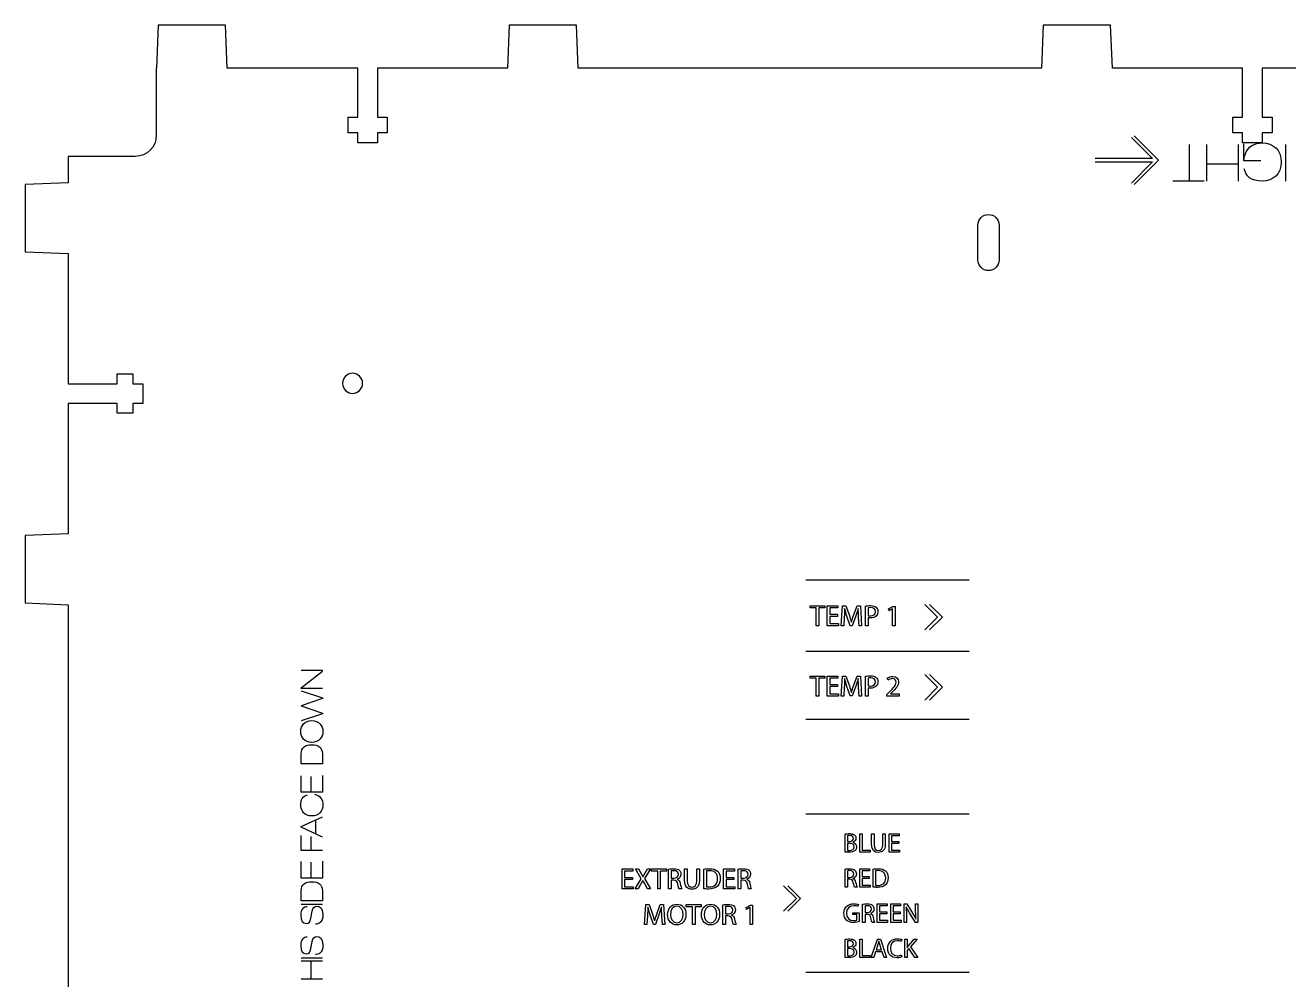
# Model space of a CAD drawing. Header units: millimetres. Extents: x -1219 to 0, y -610 to 0.
# Drawn here: x -754.2 to -573.6, y -275 to -138.6 of the extents above; entities that cross this region are included whole.
import ezdxf

# ---------------------------------------------------------------- set-up
doc = ezdxf.new("R2010")
doc.units = ezdxf.units.MM
doc.layers.get('0').update_dxf_attribs({"linetype": 'CONTINUOUS', "true_color": 0xffffff})

msp = doc.modelspace()

# ---------------------------------------------------------------- linework, layer by layer
at = {"color": 1, "true_color": 0xff0000}
for points in [[(-558.81, -144.69), (-577.4, -144.69), (-577.4, -151.73), (-575.99, -151.73), (-575.99, -153.93), (-577.4, -153.93), (-577.4, -155.38), (-580.21, -155.38), (-580.21, -153.93), (-581.61, -153.93), (-581.61, -151.73), (-580.21, -151.73), (-580.21, -144.69), (-598.83, -144.69), (-599.08, -138.58), (-608.71, -138.58), (-608.96, -144.69), (-675.17, -144.69), (-675.42, -138.58), (-685.05, -138.58), (-685.3, -144.69), (-703.88, -144.69), (-703.88, -151.73), (-702.47, -151.73), (-702.47, -153.93), (-703.88, -153.93), (-703.88, -155.38), (-706.69, -155.38), (-706.69, -153.93), (-708.09, -153.93), (-708.09, -151.73), (-706.69, -151.73), (-706.69, -144.69), (-725.35, -144.69), (-725.6, -138.58), (-735.23, -138.58), (-735.48, -144.69), (-735.49, -144.69), (-735.49, -154.3)], [(-738.5, -157.31), (-748.09, -157.31), (-748.09, -157.58), (-748.09, -161.07), (-754.22, -161.32), (-754.22, -170.95), (-748.11, -171.2), (-748.11, -189.79), (-741.07, -189.79), (-741.07, -188.38), (-738.86, -188.38), (-738.86, -189.79), (-737.42, -189.79), (-737.42, -192.6), (-738.86, -192.6), (-738.86, -194), (-741.07, -194), (-741.07, -192.6), (-748.11, -192.6), (-748.11, -211.24), (-754.22, -211.49), (-754.22, -221.12), (-748.11, -221.37), (-748.11, -278.22)], [(-618.04, -172.13), (-618.04, -167.12)], [(-615.03, -167.12), (-615.03, -172.13), (-615.03, -172.13)], [(-707.44, -188.31), (-707.44, -188.31)]]:
    msp.add_lwpolyline(points, dxfattribs=at)
at = {"color": 5, "true_color": 0x0000ff}
for points in [[(-596.08, -154.61), (-593.08, -157.61), (-601.28, -157.61)], [(-595.71, -154.37), (-592.22, -157.86), (-595.71, -161.35)], [(-587.87, -155.62), (-587.87, -160.8)], [(-585.33, -160.84), (-585.33, -155.62)], [(-580.85, -155.62), (-580.85, -160.84)], [(-577.59, -157.95), (-580.05, -157.95), (-580.05, -155.5)], [(-574.05, -160.84), (-574.05, -155.62)], [(-601.28, -158.11), (-593.08, -158.11), (-596.09, -161.12)], [(-580.85, -158.41), (-585.33, -158.41)], [(-585.69, -160.84), (-590.2, -160.84)], [(-642.65, -217.83), (-619.29, -217.83)], [(-641.17, -221.84), (-642.04, -221.84), (-642.04, -221.52), (-639.92, -221.52), (-639.92, -221.84), (-640.8, -221.84), (-640.8, -224.38), (-641.17, -224.38), (-641.17, -221.84), (-641.17, -221.84)], [(-638.12, -223.04), (-639.23, -223.04), (-639.23, -224.07), (-637.99, -224.07), (-637.99, -224.38), (-639.61, -224.38), (-639.61, -221.52), (-638.06, -221.52), (-638.06, -221.83), (-639.23, -221.83), (-639.23, -222.74), (-638.12, -222.74), (-638.12, -223.04), (-638.12, -223.04)], [(-637.16, -223.16), (-637.24, -224.38), (-637.59, -224.38), (-637.39, -221.52), (-636.92, -221.52), (-636.43, -222.91)], [(-637.1, -221.89), (-637.1, -221.89)], [(-635.83, -222.91), (-635.32, -221.52), (-634.85, -221.52), (-634.67, -224.38), (-635.03, -224.38), (-635.1, -223.13), (-635.1, -223.13)], [(-635.15, -221.89), (-635.16, -221.89)], [(-633.73, -223.24), (-633.73, -224.38), (-634.1, -224.38), (-634.1, -221.56), (-634.1, -221.56)], [(-633.73, -221.82), (-633.73, -222.94), (-633.73, -222.94)], [(-630.26, -221.97), (-630.27, -221.97), (-630.75, -222.23), (-630.82, -221.95), (-630.22, -221.62), (-629.9, -221.62), (-629.9, -224.38), (-630.26, -224.38), (-630.26, -221.97), (-630.26, -221.97)], [(-625.66, -221.32), (-623.84, -223.14), (-625.66, -224.96)], [(-624.96, -221.32), (-623.13, -223.14), (-624.96, -224.96)], [(-635.52, -222.98), (-636.02, -224.37), (-636.3, -224.37), (-636.77, -223)], [(-636.14, -223.87), (-636.13, -223.87)], [(-642.65, -228), (-619.29, -228)], [(-711.75, -233.35), (-714.78, -233.35), (-714.78, -233.24), (-711.75, -230.86), (-711.75, -230.76), (-714.78, -230.76)], [(-641.17, -231.87), (-642.04, -231.87), (-642.04, -231.56), (-639.92, -231.56), (-639.92, -231.87), (-640.8, -231.87), (-640.8, -234.42), (-641.17, -234.42), (-641.17, -231.87), (-641.17, -231.87)], [(-638.12, -233.07), (-639.23, -233.07), (-639.23, -234.11), (-637.99, -234.11), (-637.99, -234.42), (-639.61, -234.42), (-639.61, -231.56), (-638.06, -231.56), (-638.06, -231.87), (-639.23, -231.87), (-639.23, -232.77), (-638.12, -232.77), (-638.12, -233.07), (-638.12, -233.07)], [(-637.16, -233.19), (-637.24, -234.42), (-637.59, -234.42), (-637.39, -231.56), (-636.92, -231.56), (-636.43, -232.94)], [(-637.1, -231.92), (-637.1, -231.92)], [(-635.83, -232.94), (-635.32, -231.56), (-634.85, -231.56), (-634.67, -234.42), (-635.03, -234.42), (-635.1, -233.16), (-635.1, -233.16)], [(-635.15, -231.92), (-635.16, -231.92)], [(-633.73, -233.27), (-633.73, -234.42), (-634.1, -234.42), (-634.1, -231.59), (-634.1, -231.59)], [(-633.73, -231.86), (-633.73, -232.97), (-633.73, -232.97)], [(-630.88, -232.15), (-631, -231.89)], [(-625.66, -231.35), (-623.84, -233.17), (-625.66, -234.99)], [(-624.96, -231.35), (-623.13, -233.17), (-624.96, -234.99)], [(-714.78, -233.66), (-711.75, -234.67), (-711.75, -234.78), (-714.77, -235.82), (-714.77, -235.82), (-711.75, -236.86), (-711.75, -236.97), (-714.78, -237.98)], [(-635.52, -233.01), (-636.02, -234.4), (-636.3, -234.4), (-636.77, -233.04)], [(-636.14, -233.9), (-636.13, -233.9)], [(-630.33, -233.89), (-630.54, -234.1), (-630.54, -234.11), (-629.31, -234.11), (-629.31, -234.42), (-631.07, -234.42), (-631.07, -234.42)], [(-631.07, -234.42), (-631.07, -234.19), (-630.78, -233.9)], [(-642.65, -237.73), (-619.29, -237.73)], [(-714.85, -239.49), (-714.85, -239.49)], [(-714.78, -244.12), (-714.78, -242.64)], [(-711.75, -242.64), (-711.75, -244.12), (-714.78, -244.12), (-714.78, -244.12)], [(-711.75, -245.78), (-711.75, -248.16), (-714.78, -248.16), (-714.78, -245.8)], [(-713.37, -248.16), (-713.37, -245.9)], [(-711.75, -254.57), (-714.78, -253.18), (-714.78, -253.07), (-711.75, -251.68)], [(-712.75, -252.14), (-712.75, -254.12)], [(-642.65, -251.27), (-619.29, -251.27)], [(-711.75, -256.5), (-714.78, -256.5), (-714.78, -254.37)], [(-713.37, -256.5), (-713.37, -254.5)], [(-637.04, -256.72), (-637.04, -254.14), (-637.04, -254.14)], [(-636.7, -254.36), (-636.7, -255.21), (-636.7, -255.21)], [(-634.94, -254.1), (-634.59, -254.1), (-634.59, -256.44), (-633.47, -256.44), (-633.47, -256.72), (-634.94, -256.72), (-634.94, -254.1), (-634.94, -254.1)], [(-633.24, -255.65), (-633.24, -254.1), (-632.9, -254.1), (-632.9, -254.1)], [(-632.9, -254.1), (-632.9, -255.66)], [(-631.65, -255.66), (-631.65, -254.1), (-631.3, -254.1), (-631.3, -255.63)], [(-629.36, -255.49), (-630.38, -255.49), (-630.38, -256.44), (-629.24, -256.44), (-629.24, -256.72), (-630.72, -256.72), (-630.72, -254.1), (-629.3, -254.1), (-629.3, -254.38), (-630.38, -254.38), (-630.38, -255.21), (-629.36, -255.21), (-629.36, -255.49), (-629.36, -255.49)], [(-636.7, -255.21), (-636.4, -255.21)], [(-636.42, -255.47), (-636.7, -255.47), (-636.7, -256.47), (-636.7, -256.47)], [(-635.93, -255.31), (-635.93, -255.32)], [(-711.75, -258.04), (-711.75, -260.43), (-714.78, -260.43), (-714.78, -258.07)], [(-713.37, -260.43), (-713.37, -258.17)], [(-667.44, -260.63), (-668.55, -260.63), (-668.55, -261.67), (-667.31, -261.67), (-667.31, -261.98), (-668.92, -261.98), (-668.92, -259.11), (-667.37, -259.11), (-667.37, -259.43), (-668.55, -259.43), (-668.55, -260.33), (-667.44, -260.33), (-667.44, -260.63), (-667.44, -260.63)], [(-666.27, -261.35), (-666.62, -261.98), (-667.04, -261.98), (-666.17, -260.53), (-667.01, -259.11), (-666.58, -259.11), (-666.2, -259.79)], [(-665.67, -259.79), (-665.28, -259.11), (-664.85, -259.11), (-665.72, -260.51), (-664.83, -261.98), (-665.26, -261.98), (-665.26, -261.98)], [(-663.82, -259.43), (-664.69, -259.43), (-664.69, -259.11), (-662.58, -259.11), (-662.58, -259.43), (-663.45, -259.43), (-663.45, -261.98), (-663.82, -261.98), (-663.82, -259.43), (-663.82, -259.43)], [(-661.54, -260.74), (-661.89, -260.74), (-661.89, -261.98), (-662.26, -261.98), (-662.26, -259.15), (-662.26, -259.15)], [(-661.89, -259.41), (-661.89, -260.46), (-661.89, -260.46)], [(-659.98, -260.8), (-659.98, -259.11), (-659.6, -259.11), (-659.6, -259.11)], [(-659.6, -259.11), (-659.6, -260.81)], [(-658.24, -260.81), (-658.24, -259.11), (-657.87, -259.11), (-657.87, -260.79)], [(-657.22, -261.97), (-657.22, -259.16), (-657.22, -259.16)], [(-656.85, -259.42), (-656.85, -261.69), (-656.85, -261.69)], [(-652.92, -260.63), (-654.03, -260.63), (-654.03, -261.67), (-652.79, -261.67), (-652.79, -261.98), (-654.4, -261.98), (-654.4, -259.11), (-652.85, -259.11), (-652.85, -259.43), (-654.03, -259.43), (-654.03, -260.33), (-652.92, -260.33), (-652.92, -260.63), (-652.92, -260.63)], [(-651.59, -260.74), (-651.94, -260.74), (-651.94, -261.98), (-652.31, -261.98), (-652.31, -259.15), (-652.31, -259.15)], [(-651.94, -259.41), (-651.94, -260.46), (-651.94, -260.46)], [(-636.39, -260.6), (-636.7, -260.6), (-636.7, -261.74), (-637.04, -261.74), (-637.04, -259.15), (-637.04, -259.15)], [(-636.7, -259.39), (-636.7, -260.35), (-636.7, -260.35)], [(-633.59, -260.51), (-634.61, -260.51), (-634.61, -261.46), (-633.47, -261.46), (-633.47, -261.74), (-634.95, -261.74), (-634.95, -259.12), (-633.53, -259.12), (-633.53, -259.4), (-634.61, -259.4), (-634.61, -260.23), (-633.59, -260.23), (-633.59, -260.51), (-633.59, -260.51)], [(-633.03, -261.73), (-633.03, -259.15), (-633.03, -259.15)], [(-632.69, -259.4), (-632.69, -261.48), (-632.69, -261.48)], [(-665.96, -260.78), (-665.96, -260.78)], [(-665.94, -260.27), (-665.93, -260.27)], [(-665.26, -261.98), (-665.63, -261.34)], [(-661.89, -260.46), (-661.51, -260.46)], [(-661.03, -260.6), (-661.03, -260.61)], [(-651.94, -260.46), (-651.56, -260.46)], [(-651.08, -260.6), (-651.08, -260.61)], [(-645.82, -261.52), (-644, -263.34), (-645.82, -265.16)], [(-645.22, -261.52), (-643.39, -263.34), (-645.22, -265.16)], [(-636.7, -260.35), (-636.36, -260.35)], [(-635.92, -260.48), (-635.92, -260.49)], [(-635.33, -261.74), (-635.68, -261.74)], [(-714.78, -263.69), (-714.78, -262.21)], [(-711.75, -262.21), (-711.75, -263.69), (-714.78, -263.69), (-714.78, -263.69)], [(-660.39, -261.98), (-660.78, -261.98)], [(-650.44, -261.98), (-650.82, -261.98)], [(-714.78, -264.14), (-711.75, -264.14)], [(-713.38, -266.16), (-713.21, -265.15)], [(-665.29, -265.85), (-665.37, -267.07), (-665.72, -267.07), (-665.52, -264.21), (-665.05, -264.21), (-664.56, -265.6)], [(-665.23, -264.58), (-665.23, -264.58)], [(-663.96, -265.6), (-663.45, -264.21), (-662.98, -264.21), (-662.8, -267.07), (-663.16, -267.07), (-663.23, -265.82), (-663.23, -265.82)], [(-663.28, -264.58), (-663.29, -264.58)], [(-658.86, -264.53), (-659.73, -264.53), (-659.73, -264.21), (-657.62, -264.21), (-657.62, -264.53), (-658.49, -264.53), (-658.49, -267.07), (-658.86, -267.07), (-658.86, -264.53), (-658.86, -264.53)], [(-653.77, -265.83), (-654.12, -265.83), (-654.12, -267.07), (-654.49, -267.07), (-654.49, -264.25), (-654.49, -264.25)], [(-654.12, -264.51), (-654.12, -265.55), (-654.12, -265.55)], [(-650.62, -264.66), (-650.63, -264.66), (-651.11, -264.92), (-651.18, -264.64), (-650.58, -264.31), (-650.26, -264.31), (-650.26, -267.07), (-650.62, -267.07), (-650.62, -264.66), (-650.62, -264.66)], [(-635.38, -266.43), (-635.38, -265.65), (-635.91, -265.65), (-635.91, -265.38), (-635.04, -265.38), (-635.04, -266.64), (-635.04, -266.64)], [(-635.12, -264.23), (-635.21, -264.5)], [(-633.87, -265.62), (-634.19, -265.62), (-634.19, -266.76), (-634.53, -266.76), (-634.53, -264.17), (-634.53, -264.17)], [(-634.19, -264.4), (-634.19, -265.36), (-634.19, -265.36)], [(-634.19, -265.36), (-633.84, -265.36)], [(-631.08, -265.53), (-632.1, -265.53), (-632.1, -266.47), (-630.96, -266.47), (-630.96, -266.76), (-632.44, -266.76), (-632.44, -264.13), (-631.02, -264.13), (-631.02, -264.42), (-632.1, -264.42), (-632.1, -265.25), (-631.08, -265.25), (-631.08, -265.53), (-631.08, -265.53)], [(-629.16, -265.53), (-630.18, -265.53), (-630.18, -266.47), (-629.04, -266.47), (-629.04, -266.76), (-630.52, -266.76), (-630.52, -264.13), (-629.1, -264.13), (-629.1, -264.42), (-630.18, -264.42), (-630.18, -265.25), (-629.16, -265.25), (-629.16, -265.53), (-629.16, -265.53)], [(-628.6, -266.76), (-628.6, -264.13), (-628.23, -264.13), (-627.39, -265.46)], [(-628.3, -264.55), (-628.31, -264.55)], [(-626.95, -265.23), (-626.95, -264.13), (-626.63, -264.13), (-626.63, -266.76), (-626.98, -266.76), (-627.81, -265.42)], [(-663.65, -265.67), (-664.15, -267.06), (-664.43, -267.06), (-664.9, -265.69)], [(-664.27, -266.56), (-664.26, -266.56)], [(-662.01, -265.65), (-662.01, -265.65)], [(-659.78, -265.61), (-659.78, -265.61)], [(-657.19, -265.65), (-657.19, -265.65)], [(-654.97, -265.61), (-654.97, -265.61)], [(-654.12, -265.55), (-653.74, -265.55)], [(-653.26, -265.7), (-653.26, -265.71)], [(-652.62, -267.07), (-653, -267.07)], [(-633.4, -265.49), (-633.4, -265.51)], [(-632.82, -266.76), (-633.17, -266.76)], [(-628.28, -265.63), (-628.28, -266.76), (-628.6, -266.76), (-628.6, -266.76)], [(-626.93, -266.31), (-626.91, -266.31)], [(-713.38, -270.49), (-713.21, -269.49)], [(-637.04, -271.76), (-637.04, -269.19), (-637.04, -269.19)], [(-636.7, -269.41), (-636.7, -270.26), (-636.7, -270.26)], [(-636.7, -270.26), (-636.4, -270.26)], [(-636.42, -270.51), (-636.7, -270.51), (-636.7, -271.52), (-636.7, -271.52)], [(-635.93, -270.36), (-635.93, -270.37)], [(-634.94, -269.15), (-634.59, -269.15), (-634.59, -271.49), (-633.47, -271.49), (-633.47, -271.77), (-634.94, -271.77), (-634.94, -269.15), (-634.94, -269.15)], [(-632.67, -270.95), (-632.94, -271.77), (-633.29, -271.77), (-632.4, -269.15), (-631.99, -269.15), (-631.1, -271.77), (-631.46, -271.77), (-631.74, -270.95), (-632.67, -270.95), (-632.67, -270.95)], [(-632.34, -269.92), (-632.6, -270.68), (-631.81, -270.68), (-631.81, -270.68)], [(-632.2, -269.45), (-632.21, -269.45)], [(-631.81, -270.68), (-632.07, -269.93)], [(-628.93, -269.22), (-629.02, -269.5)], [(-628.51, -269.15), (-628.18, -269.15), (-628.18, -270.41), (-628.16, -270.41)], [(-627.96, -270.13), (-627.15, -269.15), (-626.73, -269.15), (-627.68, -270.26), (-626.66, -271.77), (-627.06, -271.77), (-627.92, -270.48), (-628.18, -270.77), (-628.18, -271.77), (-628.51, -271.77), (-628.51, -269.15), (-628.51, -269.15)], [(-714.78, -271.84), (-711.75, -271.84)], [(-714.78, -272.28), (-711.75, -272.28)], [(-713.37, -274.87), (-713.37, -272.28)], [(-629.01, -271.42), (-628.94, -271.69), (-628.94, -271.69)], [(-642.65, -273.87), (-619.29, -273.87)], [(-711.75, -274.87), (-714.78, -274.87)]]:
    msp.add_lwpolyline(points, dxfattribs=at)
at = {"color": 1, "true_color": 0xff0000}
for points in [[(-735.49, -154.3), (-735.49, -155.96), (-736.83, -157.31), (-738.5, -157.31)], [(-618.04, -167.12), (-618.04, -166.28), (-617.37, -165.61), (-616.54, -165.61)], [(-616.54, -165.61), (-615.71, -165.61), (-615.03, -166.28), (-615.03, -167.12)], [(-616.54, -173.64), (-617.37, -173.64), (-618.04, -172.96), (-618.04, -172.13)], [(-615.03, -172.13), (-615.03, -172.96), (-615.71, -173.64), (-616.54, -173.64)], [(-707.44, -188.31), (-708.23, -188.31), (-708.87, -188.95), (-708.87, -189.74)], [(-706.01, -189.74), (-706.01, -188.95), (-706.65, -188.31), (-707.44, -188.31)], [(-708.87, -189.74), (-708.87, -190.53), (-708.23, -191.17), (-707.44, -191.17)], [(-707.44, -191.17), (-706.65, -191.17), (-706.01, -190.53), (-706.01, -189.74)]]:
    msp.add_open_spline(points, degree=3, dxfattribs=at)
at = {"color": 5, "true_color": 0x0000ff}
for points in [[(-580.05, -157.95), (-579.97, -157.34), (-579.87, -157.08), (-579.87, -157.08)], [(-579.87, -157.08), (-579.5, -155.87), (-578.49, -155.38), (-577.4, -155.38)], [(-577.4, -155.38), (-575.9, -155.38), (-574.69, -156.38), (-574.69, -158.11)], [(-574.69, -158.11), (-574.69, -159.84), (-575.9, -160.84), (-577.4, -160.84)], [(-577.4, -160.84), (-579.03, -160.84), (-579.78, -160.12), (-579.97, -159.11)], [(-637.1, -221.89), (-637.11, -222.25), (-637.13, -222.72), (-637.16, -223.16)], [(-636.77, -223), (-636.9, -222.6), (-637.02, -222.23), (-637.1, -221.89)], [(-635.16, -221.89), (-635.26, -222.22), (-635.37, -222.58), (-635.52, -222.98)], [(-635.1, -223.13), (-635.12, -222.73), (-635.15, -222.24), (-635.15, -221.89)], [(-634.1, -221.56), (-633.92, -221.53), (-633.69, -221.5), (-633.39, -221.5)], [(-633.38, -221.79), (-633.54, -221.79), (-633.66, -221.81), (-633.73, -221.82)], [(-633.39, -221.5), (-633.02, -221.5), (-632.76, -221.59), (-632.59, -221.74)], [(-632.71, -222.36), (-632.71, -221.98), (-632.98, -221.79), (-633.38, -221.79)], [(-632.59, -221.74), (-632.43, -221.88), (-632.34, -222.08), (-632.34, -222.34)], [(-636.43, -222.91), (-636.31, -223.26), (-636.22, -223.57), (-636.14, -223.87)], [(-636.13, -223.87), (-636.06, -223.58), (-635.95, -223.27), (-635.83, -222.91)], [(-633.73, -222.94), (-633.65, -222.96), (-633.55, -222.97), (-633.42, -222.97)], [(-633.43, -223.26), (-633.54, -223.26), (-633.64, -223.26), (-633.73, -223.24)], [(-632.56, -222.95), (-632.76, -223.16), (-633.07, -223.26), (-633.43, -223.26)], [(-633.42, -222.97), (-632.98, -222.97), (-632.71, -222.75), (-632.71, -222.36)], [(-632.34, -222.34), (-632.34, -222.6), (-632.41, -222.8), (-632.56, -222.95)], [(-637.1, -231.92), (-637.11, -232.28), (-637.13, -232.76), (-637.16, -233.19)], [(-636.77, -233.04), (-636.9, -232.63), (-637.02, -232.26), (-637.1, -231.92)], [(-636.43, -232.94), (-636.31, -233.29), (-636.22, -233.61), (-636.14, -233.9)], [(-636.13, -233.9), (-636.06, -233.61), (-635.95, -233.3), (-635.83, -232.94)], [(-635.16, -231.92), (-635.26, -232.26), (-635.37, -232.62), (-635.52, -233.01)], [(-635.1, -233.16), (-635.12, -232.76), (-635.15, -232.28), (-635.15, -231.92)], [(-634.1, -231.59), (-633.92, -231.56), (-633.69, -231.53), (-633.39, -231.53)], [(-633.38, -231.83), (-633.54, -231.83), (-633.66, -231.84), (-633.73, -231.86)], [(-633.73, -232.97), (-633.65, -232.99), (-633.55, -233), (-633.42, -233)], [(-633.42, -233), (-632.98, -233), (-632.71, -232.78), (-632.71, -232.39)], [(-633.39, -231.53), (-633.02, -231.53), (-632.76, -231.62), (-632.59, -231.77)], [(-632.71, -232.39), (-632.71, -232.01), (-632.98, -231.83), (-633.38, -231.83)], [(-632.59, -231.77), (-632.43, -231.91), (-632.34, -232.12), (-632.34, -232.37)], [(-632.34, -232.37), (-632.34, -232.63), (-632.41, -232.83), (-632.56, -232.98)], [(-631, -231.89), (-630.81, -231.73), (-630.53, -231.61), (-630.22, -231.61)], [(-630.29, -231.92), (-630.54, -231.92), (-630.75, -232.05), (-630.88, -232.15)], [(-630.78, -233.9), (-630.07, -233.23), (-629.75, -232.88), (-629.75, -232.46)], [(-629.38, -232.41), (-629.38, -232.92), (-629.75, -233.33), (-630.33, -233.89)], [(-629.75, -232.46), (-629.75, -232.18), (-629.88, -231.92), (-630.29, -231.92)], [(-630.22, -231.61), (-629.63, -231.61), (-629.38, -232.02), (-629.38, -232.41)], [(-633.43, -233.3), (-633.54, -233.3), (-633.64, -233.29), (-633.73, -233.27)], [(-632.56, -232.98), (-632.76, -233.19), (-633.07, -233.3), (-633.43, -233.3)], [(-714.85, -239.49), (-714.85, -238.63), (-714.27, -237.92), (-713.27, -237.92)], [(-713.27, -237.92), (-712.27, -237.92), (-711.68, -238.63), (-711.68, -239.49)], [(-713.27, -241.06), (-714.27, -241.06), (-714.85, -240.36), (-714.85, -239.49)], [(-711.68, -239.49), (-711.68, -240.36), (-712.27, -241.06), (-713.27, -241.06)], [(-714.78, -242.64), (-714.78, -241.81), (-714.17, -241.38), (-713.27, -241.38)], [(-713.27, -241.38), (-712.36, -241.38), (-711.75, -241.81), (-711.75, -242.64)], [(-714.85, -249.98), (-714.85, -249.27), (-714.56, -248.7), (-713.9, -248.54)], [(-712.9, -248.46), (-712.09, -248.55), (-711.68, -249.28), (-711.68, -249.98)], [(-713.27, -251.56), (-714.27, -251.56), (-714.85, -250.85), (-714.85, -249.98)], [(-711.68, -249.98), (-711.68, -250.85), (-712.27, -251.56), (-713.27, -251.56)], [(-637.04, -254.14), (-636.9, -254.1), (-636.66, -254.08), (-636.42, -254.08)], [(-636.4, -254.34), (-636.56, -254.34), (-636.65, -254.35), (-636.7, -254.36)], [(-636.42, -254.08), (-636.09, -254.08), (-635.87, -254.14), (-635.71, -254.27)], [(-635.83, -254.77), (-635.83, -254.47), (-636.06, -254.34), (-636.4, -254.34)], [(-635.71, -254.27), (-635.57, -254.37), (-635.49, -254.53), (-635.49, -254.73)], [(-635.75, -255.97), (-635.75, -255.62), (-636.05, -255.47), (-636.42, -255.47)], [(-636.42, -256.48), (-636.07, -256.48), (-635.75, -256.35), (-635.75, -255.97)], [(-636.4, -255.21), (-636.04, -255.21), (-635.83, -255.02), (-635.83, -254.77)], [(-635.49, -254.73), (-635.49, -254.99), (-635.66, -255.21), (-635.93, -255.31)], [(-635.93, -255.32), (-635.68, -255.38), (-635.39, -255.59), (-635.39, -255.98)], [(-635.39, -255.98), (-635.39, -256.2), (-635.48, -256.38), (-635.61, -256.5)], [(-632.3, -256.77), (-632.83, -256.77), (-633.24, -256.46), (-633.24, -255.65)], [(-632.9, -255.66), (-632.9, -256.24), (-632.64, -256.49), (-632.29, -256.49)], [(-631.3, -255.63), (-631.3, -256.44), (-631.73, -256.77), (-632.3, -256.77)], [(-632.29, -256.49), (-631.9, -256.49), (-631.65, -256.23), (-631.65, -255.66)], [(-636.52, -256.75), (-636.75, -256.75), (-636.93, -256.73), (-637.04, -256.72)], [(-636.7, -256.47), (-636.63, -256.48), (-636.54, -256.48), (-636.42, -256.48)], [(-635.61, -256.5), (-635.79, -256.67), (-636.09, -256.75), (-636.52, -256.75)], [(-666.2, -259.79), (-666.1, -259.97), (-666.01, -260.12), (-665.94, -260.27)], [(-665.93, -260.27), (-665.84, -260.1), (-665.77, -259.97), (-665.67, -259.79)], [(-662.26, -259.15), (-662.07, -259.12), (-661.8, -259.09), (-661.55, -259.09)], [(-661.52, -259.38), (-661.7, -259.38), (-661.82, -259.4), (-661.89, -259.41)], [(-661.55, -259.09), (-661.15, -259.09), (-660.89, -259.17), (-660.72, -259.33)], [(-660.86, -259.91), (-660.86, -259.54), (-661.13, -259.38), (-661.52, -259.38)], [(-661.51, -260.46), (-661.11, -260.46), (-660.86, -260.24), (-660.86, -259.91)], [(-660.5, -259.87), (-660.5, -260.25), (-660.73, -260.5), (-661.03, -260.6)], [(-660.72, -259.33), (-660.58, -259.45), (-660.5, -259.65), (-660.5, -259.87)], [(-657.22, -259.16), (-657, -259.12), (-656.73, -259.09), (-656.44, -259.09)], [(-656.42, -259.39), (-656.61, -259.39), (-656.76, -259.4), (-656.85, -259.42)], [(-656.44, -259.09), (-655.91, -259.09), (-655.53, -259.22), (-655.28, -259.45)], [(-655.26, -260.49), (-655.26, -259.82), (-655.64, -259.39), (-656.42, -259.39)], [(-655.28, -259.45), (-655.02, -259.68), (-654.87, -260.01), (-654.87, -260.48)], [(-652.31, -259.15), (-652.12, -259.12), (-651.85, -259.09), (-651.6, -259.09)], [(-651.57, -259.38), (-651.75, -259.38), (-651.87, -259.4), (-651.94, -259.41)], [(-651.6, -259.09), (-651.2, -259.09), (-650.94, -259.17), (-650.77, -259.33)], [(-650.91, -259.91), (-650.91, -259.54), (-651.18, -259.38), (-651.57, -259.38)], [(-651.56, -260.46), (-651.16, -260.46), (-650.91, -260.24), (-650.91, -259.91)], [(-650.54, -259.87), (-650.54, -260.25), (-650.78, -260.5), (-651.08, -260.6)], [(-650.77, -259.33), (-650.63, -259.45), (-650.54, -259.65), (-650.54, -259.87)], [(-637.04, -259.15), (-636.87, -259.12), (-636.62, -259.1), (-636.39, -259.1)], [(-636.37, -259.36), (-636.53, -259.36), (-636.65, -259.37), (-636.7, -259.39)], [(-636.39, -259.1), (-636.03, -259.1), (-635.79, -259.17), (-635.63, -259.31)], [(-635.77, -259.85), (-635.77, -259.51), (-636.01, -259.36), (-636.37, -259.36)], [(-636.36, -260.35), (-636, -260.35), (-635.77, -260.15), (-635.77, -259.85)], [(-635.43, -259.81), (-635.43, -260.16), (-635.65, -260.39), (-635.92, -260.48)], [(-635.63, -259.31), (-635.51, -259.43), (-635.43, -259.61), (-635.43, -259.81)], [(-633.03, -259.15), (-632.83, -259.12), (-632.58, -259.1), (-632.31, -259.1)], [(-632.3, -259.37), (-632.47, -259.37), (-632.61, -259.38), (-632.69, -259.4)], [(-632.31, -259.1), (-631.83, -259.1), (-631.48, -259.21), (-631.25, -259.42)], [(-631.23, -260.38), (-631.23, -259.76), (-631.58, -259.37), (-632.3, -259.37)], [(-631.25, -259.42), (-631.01, -259.64), (-630.88, -259.94), (-630.88, -260.37)], [(-714.78, -262.21), (-714.78, -261.37), (-714.17, -260.95), (-713.27, -260.95)], [(-713.27, -260.95), (-712.36, -260.95), (-711.75, -261.37), (-711.75, -262.21)], [(-665.96, -260.78), (-666.04, -260.94), (-666.13, -261.1), (-666.27, -261.35)], [(-665.63, -261.34), (-665.78, -261.1), (-665.87, -260.94), (-665.96, -260.78)], [(-660.96, -261.29), (-661.05, -260.9), (-661.2, -260.75), (-661.54, -260.74)], [(-661.03, -260.61), (-660.81, -260.69), (-660.68, -260.89), (-660.61, -261.19)], [(-660.78, -261.98), (-660.82, -261.89), (-660.89, -261.65), (-660.96, -261.29)], [(-660.61, -261.19), (-660.52, -261.59), (-660.45, -261.87), (-660.39, -261.98)], [(-658.95, -262.02), (-659.53, -262.02), (-659.98, -261.69), (-659.98, -260.8)], [(-659.6, -260.81), (-659.6, -261.45), (-659.32, -261.72), (-658.94, -261.72)], [(-657.87, -260.79), (-657.87, -261.67), (-658.33, -262.02), (-658.95, -262.02)], [(-658.94, -261.72), (-658.52, -261.72), (-658.24, -261.44), (-658.24, -260.81)], [(-656.85, -261.69), (-656.76, -261.7), (-656.63, -261.7), (-656.48, -261.7)], [(-655.28, -261.59), (-655.56, -261.86), (-656, -262), (-656.55, -262)], [(-656.48, -261.7), (-655.69, -261.7), (-655.26, -261.26), (-655.26, -260.49)], [(-654.87, -260.48), (-654.87, -260.94), (-655.02, -261.33), (-655.28, -261.59)], [(-651.01, -261.29), (-651.1, -260.9), (-651.25, -260.75), (-651.59, -260.74)], [(-651.08, -260.61), (-650.86, -260.69), (-650.73, -260.89), (-650.66, -261.19)], [(-650.82, -261.98), (-650.87, -261.89), (-650.94, -261.65), (-651.01, -261.29)], [(-650.66, -261.19), (-650.57, -261.59), (-650.5, -261.87), (-650.44, -261.98)], [(-635.86, -261.11), (-635.93, -260.75), (-636.08, -260.61), (-636.39, -260.6)], [(-635.92, -260.49), (-635.72, -260.56), (-635.6, -260.75), (-635.54, -261.02)], [(-635.68, -261.74), (-635.73, -261.66), (-635.79, -261.44), (-635.86, -261.11)], [(-635.54, -261.02), (-635.45, -261.39), (-635.39, -261.64), (-635.33, -261.74)], [(-632.42, -261.76), (-632.66, -261.76), (-632.86, -261.75), (-633.03, -261.73)], [(-632.69, -261.48), (-632.61, -261.49), (-632.48, -261.49), (-632.35, -261.49)], [(-631.25, -261.39), (-631.5, -261.63), (-631.91, -261.76), (-632.42, -261.76)], [(-632.35, -261.49), (-631.62, -261.49), (-631.23, -261.09), (-631.23, -260.38)], [(-630.88, -260.37), (-630.88, -260.79), (-631.01, -261.14), (-631.25, -261.39)], [(-656.55, -262), (-656.82, -262), (-657.04, -261.99), (-657.22, -261.97)], [(-713.93, -264.53), (-714.4, -264.56), (-714.85, -264.77), (-714.85, -265.78)], [(-713.21, -265.15), (-713.11, -264.68), (-712.91, -264.46), (-712.54, -264.46)], [(-712.54, -264.46), (-712.2, -264.46), (-711.68, -264.62), (-711.68, -265.66)], [(-665.23, -264.58), (-665.24, -264.94), (-665.26, -265.41), (-665.29, -265.85)], [(-664.9, -265.69), (-665.03, -265.29), (-665.14, -264.92), (-665.23, -264.58)], [(-663.29, -264.58), (-663.39, -264.91), (-663.5, -265.27), (-663.65, -265.67)], [(-663.23, -265.82), (-663.25, -265.42), (-663.28, -264.93), (-663.28, -264.58)], [(-662.4, -265.66), (-662.4, -264.75), (-661.84, -264.16), (-661.07, -264.16)], [(-661.09, -264.46), (-661.7, -264.46), (-662.01, -265.03), (-662.01, -265.65)], [(-660.17, -265.63), (-660.17, -265.06), (-660.47, -264.46), (-661.09, -264.46)], [(-661.07, -264.16), (-660.29, -264.16), (-659.78, -264.76), (-659.78, -265.61)], [(-657.58, -265.66), (-657.58, -264.75), (-657.02, -264.16), (-656.26, -264.16)], [(-656.27, -264.46), (-656.88, -264.46), (-657.19, -265.03), (-657.19, -265.65)], [(-655.36, -265.63), (-655.36, -265.06), (-655.65, -264.46), (-656.27, -264.46)], [(-656.26, -264.16), (-655.47, -264.16), (-654.97, -264.76), (-654.97, -265.61)], [(-654.49, -264.25), (-654.3, -264.22), (-654.03, -264.19), (-653.78, -264.19)], [(-653.75, -264.48), (-653.93, -264.48), (-654.05, -264.49), (-654.12, -264.51)], [(-653.78, -264.19), (-653.38, -264.19), (-653.12, -264.27), (-652.95, -264.42)], [(-653.09, -265.01), (-653.09, -264.64), (-653.36, -264.48), (-653.75, -264.48)], [(-653.74, -265.55), (-653.34, -265.55), (-653.09, -265.34), (-653.09, -265.01)], [(-652.72, -264.97), (-652.72, -265.34), (-652.96, -265.59), (-653.26, -265.7)], [(-652.95, -264.42), (-652.81, -264.55), (-652.72, -264.75), (-652.72, -264.97)], [(-637.2, -265.46), (-637.2, -264.68), (-636.66, -264.1), (-635.78, -264.1)], [(-636.83, -266.44), (-637.06, -266.22), (-637.2, -265.87), (-637.2, -265.46)], [(-635.79, -264.39), (-636.42, -264.39), (-636.84, -264.79), (-636.84, -265.44)], [(-636.84, -265.44), (-636.84, -266.11), (-636.44, -266.5), (-635.83, -266.5)], [(-635.21, -264.5), (-635.35, -264.44), (-635.52, -264.39), (-635.79, -264.39)], [(-635.78, -264.1), (-635.47, -264.1), (-635.23, -264.17), (-635.12, -264.23)], [(-634.53, -264.17), (-634.36, -264.14), (-634.11, -264.11), (-633.88, -264.11)], [(-633.85, -264.38), (-634.02, -264.38), (-634.13, -264.39), (-634.19, -264.4)], [(-633.88, -264.11), (-633.52, -264.11), (-633.28, -264.18), (-633.12, -264.33)], [(-633.25, -264.86), (-633.25, -264.53), (-633.5, -264.38), (-633.85, -264.38)], [(-633.84, -265.36), (-633.48, -265.36), (-633.25, -265.16), (-633.25, -264.86)], [(-632.91, -264.83), (-632.91, -265.17), (-633.13, -265.4), (-633.4, -265.49)], [(-633.12, -264.33), (-632.99, -264.44), (-632.91, -264.62), (-632.91, -264.83)], [(-628.31, -264.55), (-628.29, -264.88), (-628.28, -265.2), (-628.28, -265.63)], [(-627.81, -265.42), (-627.99, -265.13), (-628.17, -264.83), (-628.3, -264.55)], [(-627.39, -265.46), (-627.2, -265.77), (-627.05, -266.04), (-626.93, -266.31)], [(-626.91, -266.31), (-626.94, -265.96), (-626.95, -265.64), (-626.95, -265.23)], [(-714.85, -265.78), (-714.85, -266.55), (-714.57, -266.9), (-714.07, -266.9)], [(-714.07, -266.9), (-713.66, -266.9), (-713.49, -266.66), (-713.38, -266.16)], [(-711.68, -265.66), (-711.68, -266.86), (-712.32, -267), (-712.75, -267.01)], [(-664.56, -265.6), (-664.44, -265.95), (-664.35, -266.26), (-664.27, -266.56)], [(-664.26, -266.56), (-664.19, -266.27), (-664.08, -265.96), (-663.96, -265.6)], [(-661.11, -267.12), (-661.87, -267.12), (-662.4, -266.53), (-662.4, -265.66)], [(-662.01, -265.65), (-662.01, -266.27), (-661.68, -266.82), (-661.09, -266.82)], [(-659.78, -265.61), (-659.78, -266.59), (-660.38, -267.12), (-661.11, -267.12)], [(-661.09, -266.82), (-660.5, -266.82), (-660.17, -266.28), (-660.17, -265.63)], [(-656.29, -267.12), (-657.05, -267.12), (-657.58, -266.53), (-657.58, -265.66)], [(-657.19, -265.65), (-657.19, -266.27), (-656.86, -266.82), (-656.27, -266.82)], [(-654.97, -265.61), (-654.97, -266.59), (-655.56, -267.12), (-656.29, -267.12)], [(-656.27, -266.82), (-655.69, -266.82), (-655.36, -266.28), (-655.36, -265.63)], [(-653.19, -266.39), (-653.28, -265.99), (-653.43, -265.84), (-653.77, -265.83)], [(-653.26, -265.71), (-653.04, -265.79), (-652.91, -265.99), (-652.84, -266.29)], [(-653, -267.07), (-653.05, -266.99), (-653.11, -266.74), (-653.19, -266.39)], [(-652.84, -266.29), (-652.75, -266.69), (-652.68, -266.96), (-652.62, -267.07)], [(-635.85, -266.78), (-636.25, -266.78), (-636.58, -266.68), (-636.83, -266.44)], [(-635.04, -266.64), (-635.19, -266.7), (-635.5, -266.78), (-635.85, -266.78)], [(-635.83, -266.5), (-635.61, -266.5), (-635.45, -266.47), (-635.38, -266.43)], [(-633.34, -266.13), (-633.42, -265.77), (-633.56, -265.63), (-633.87, -265.62)], [(-633.4, -265.51), (-633.2, -265.58), (-633.08, -265.76), (-633.02, -266.04)], [(-633.17, -266.76), (-633.21, -266.68), (-633.27, -266.46), (-633.34, -266.13)], [(-633.02, -266.04), (-632.94, -266.4), (-632.87, -266.66), (-632.82, -266.76)], [(-713.93, -268.87), (-714.4, -268.9), (-714.85, -269.11), (-714.85, -270.12)], [(-713.21, -269.49), (-713.11, -269.02), (-712.91, -268.79), (-712.54, -268.79)], [(-712.54, -268.79), (-712.2, -268.79), (-711.68, -268.96), (-711.68, -270)], [(-714.85, -270.12), (-714.85, -270.89), (-714.57, -271.24), (-714.07, -271.24)], [(-714.07, -271.24), (-713.66, -271.24), (-713.49, -270.99), (-713.38, -270.49)], [(-711.68, -270), (-711.68, -271.2), (-712.32, -271.34), (-712.75, -271.35)], [(-637.04, -269.19), (-636.9, -269.15), (-636.66, -269.13), (-636.42, -269.13)], [(-636.4, -269.39), (-636.56, -269.39), (-636.65, -269.4), (-636.7, -269.41)], [(-636.42, -269.13), (-636.09, -269.13), (-635.87, -269.19), (-635.71, -269.32)], [(-635.75, -271.02), (-635.75, -270.67), (-636.05, -270.51), (-636.42, -270.51)], [(-635.83, -269.82), (-635.83, -269.51), (-636.06, -269.39), (-636.4, -269.39)], [(-636.4, -270.26), (-636.04, -270.26), (-635.83, -270.07), (-635.83, -269.82)], [(-635.49, -269.78), (-635.49, -270.04), (-635.66, -270.26), (-635.93, -270.36)], [(-635.93, -270.37), (-635.68, -270.43), (-635.39, -270.64), (-635.39, -271.03)], [(-635.71, -269.32), (-635.57, -269.42), (-635.49, -269.58), (-635.49, -269.78)], [(-632.21, -269.45), (-632.25, -269.6), (-632.29, -269.76), (-632.34, -269.92)], [(-632.07, -269.93), (-632.13, -269.76), (-632.17, -269.6), (-632.2, -269.45)], [(-630.93, -270.48), (-630.93, -269.66), (-630.37, -269.11), (-629.56, -269.11)], [(-629.63, -271.82), (-630.37, -271.82), (-630.93, -271.35), (-630.93, -270.48)], [(-629.55, -269.39), (-630.16, -269.39), (-630.57, -269.78), (-630.57, -270.47)], [(-630.57, -270.47), (-630.57, -271.12), (-630.2, -271.53), (-629.56, -271.53)], [(-629.56, -269.11), (-629.23, -269.11), (-629.02, -269.18), (-628.93, -269.22)], [(-629.02, -269.5), (-629.14, -269.44), (-629.33, -269.39), (-629.55, -269.39)], [(-628.16, -270.41), (-628.09, -270.31), (-628.02, -270.22), (-627.96, -270.13)], [(-636.52, -271.8), (-636.75, -271.8), (-636.93, -271.78), (-637.04, -271.76)], [(-636.7, -271.52), (-636.63, -271.53), (-636.54, -271.53), (-636.42, -271.53)], [(-635.61, -271.55), (-635.79, -271.72), (-636.09, -271.8), (-636.52, -271.8)], [(-636.42, -271.53), (-636.07, -271.53), (-635.75, -271.4), (-635.75, -271.02)], [(-635.39, -271.03), (-635.39, -271.25), (-635.48, -271.43), (-635.61, -271.55)], [(-628.94, -271.69), (-629.06, -271.75), (-629.32, -271.82), (-629.63, -271.82)], [(-629.56, -271.53), (-629.35, -271.53), (-629.14, -271.48), (-629.01, -271.42)]]:
    msp.add_open_spline(points, degree=3, dxfattribs=at)

doc.saveas('drawing.dxf')
